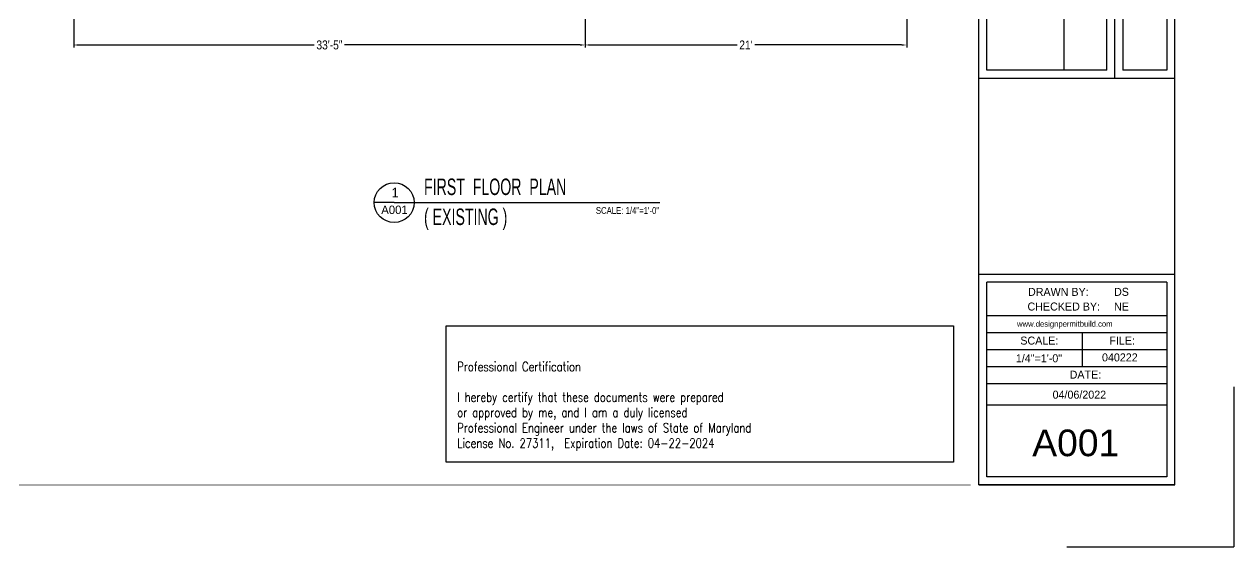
# Model space of a CAD drawing. Header units: inches. Extents: x -1842 to 12195, y -2228 to 2193.
# Drawn here: x 2752 to 3700, y 320 to 729 of the extents above; entities that cross this region are included whole.
import ezdxf

# ---------------------------------------------------------------- set-up
doc = ezdxf.new("R2010")
doc.units = ezdxf.units.IN
doc.header["$LTSCALE"] = 6
doc.header["$MEASUREMENT"] = 0
doc.layers.add('Title Block', color=7, linetype='Continuous')
doc.styles.add('ARCH', font='romans.shx', dxfattribs={"width": 0.75, "height": 8})
doc.styles.add('HS-DESIGN-TTLB', font='GOTHIC.TTF')
doc.styles.get("Standard").update_dxf_attribs({"font": 'ARIALN.TTF'})
doc.styles.add('TAGS', font='romans', dxfattribs={"width": 0.8})
doc.dimstyles.get("Standard").update_dxf_attribs({"dimtxt": 7, "dimasz": 4, "dimexe": 2, "dimexo": 2, "dimgap": 2, "dimtad": 0, "dimtih": 1, "dimtoh": 1, "dimdec": 0, "dimzin": 0, "dimdsep": 46, "dimlunit": 4, "dimtxsty": 'Standard', "dimcen": 0.09, "dimclrd": 3, "dimclre": 3, "dimclrt": 3, "dimadec": 0, "dimazin": 0, "dimtfac": 1, "dimtdec": 0, "dimtofl": 0, "dimtmove": 0, "dimatfit": 3, "dimfxl": 1, "dimtolj": 1, "dimtzin": 0, "dimarcsym": 0})

# ---------------------------------------------------------------- blocks, each defined once
blk = doc.blocks.new('*D60')
at = {"layer": 'Defpoints', "color": 0, "transparency": 16777216}
for p in [(2791.09, 737.2), (3191.89, 737.2), (3191.89, 713.1)]:
    blk.add_point(p, dxfattribs=at)
at = {"layer": 'Title Block', "color": 3, "lineweight": -2, "transparency": 16777216}
for p, q in [((2791.09, 735.2), (2791.09, 711.1)), ((3191.89, 735.2), (3191.89, 711.1)), ((2795.09, 713.1), (2979.62, 713.1)), ((3187.89, 713.1), (3003.35, 713.1))]:
    blk.add_line(p, q, dxfattribs=at)
at = {"layer": 'Title Block', "color": 3, "transparency": 16777216}
for points in [[(2795.09, 713.76), (2795.09, 712.43), (2791.09, 713.1)], [(3187.89, 713.76), (3187.89, 712.43), (3191.89, 713.1)]]:
    blk.add_solid(points, dxfattribs=at)
at = {"layer": 'Title Block', "color": 3, "transparency": 16777216, "insert": (2991.49, 713.1), "char_height": 7, "attachment_point": 5}
blk.add_mtext('\\A1;33\'-5"', dxfattribs=at)
blk = doc.blocks.new('*D61')
at = {"layer": 'Defpoints', "color": 0, "transparency": 16777216}
for p in [(3443.89, 785.6), (3191.89, 737.2), (3443.89, 713.1)]:
    blk.add_point(p, dxfattribs=at)
at = {"layer": 'Title Block', "color": 3, "lineweight": -2, "transparency": 16777216}
for p, q in [((3443.89, 783.6), (3443.89, 711.1)), ((3191.89, 735.2), (3191.89, 711.1)), ((3195.89, 713.1), (3310.97, 713.1)), ((3439.89, 713.1), (3324.8, 713.1))]:
    blk.add_line(p, q, dxfattribs=at)
at = {"layer": 'Title Block', "color": 3, "transparency": 16777216}
for points in [[(3195.89, 713.76), (3195.89, 712.43), (3191.89, 713.1)], [(3439.89, 713.76), (3439.89, 712.43), (3443.89, 713.1)]]:
    blk.add_solid(points, dxfattribs=at)
at = {"layer": 'Title Block', "color": 3, "transparency": 16777216, "insert": (3317.89, 713.1), "char_height": 7, "attachment_point": 5}
blk.add_mtext("\\A1;21'", dxfattribs=at)

msp = doc.modelspace()

# ---------------------------------------------------------------- linework, layer by layer
for q in [(3026.5879833, 589.4904152), (3026.5879833, 589.4904152), (3250.4145383, 589.4904152), (3250.4145383, 589.4904152)]:
    msp.add_line((3042.2183718, 589.4904152), q)
msp.add_lwpolyline([(1998.8759753, 1494.6223555, 0.5, 0.5, 0), (3493.93521, 1494.6223555, 0, 0, 0), (3493.93521, 368.173134, 0.5, 0.5, 0), (1998.8759753, 368.173134, 0.5, 0.5, 0)], format="xyseb")
msp.add_circle((3042.2183718, 589.4904152), 15.6303885)
msp.add_circle((3042.2183718, 589.4904152), 15.6303885)
at = {"layer": 'Title Block'}
for p, q in [((3500.260335, 368.173124), (3500.260335, 1494.6223455)), ((3653.875335, 368.173124), (3653.875335, 1494.6223455)), ((3606.850335, 687.1946165), (3606.850335, 1024.2568462)), ((3506.530335, 693.4646165), (3506.530335, 1017.9868462)), ((3567.3511831, 693.4646165), (3567.3511831, 1017.9868462)), ((3600.580335, 693.4646165), (3600.580335, 1017.9868462)), ((3613.120335, 1017.9868462), (3613.120335, 693.4646165)), ((3647.605335, 1017.9868462), (3647.605335, 693.4646165)), ((3600.580335, 693.4646165), (3506.530335, 693.4646165)), ((3647.605335, 693.4646165), (3613.120335, 693.4646165)), ((3500.260335, 687.1946165), (3653.875335, 687.1946165)), ((3500.260335, 687.1946165), (3653.875335, 687.1946165)), ((3500.260335, 533.3333665), (3653.875335, 533.3333665)), ((3506.530335, 500.7392969), (3506.530335, 527.0633665)), ((3647.605335, 527.0633665), (3506.530335, 527.0633665)), ((3647.605335, 527.0633665), (3647.605335, 500.7392969)), ((3506.530335, 374.443124), (3506.530335, 500.7392969)), ((3647.605335, 500.7392969), (3506.530335, 500.7392969)), ((3647.605335, 500.7392969), (3647.605335, 374.443124)), ((3647.605335, 487.4155469), (3506.530335, 487.4155469)), ((3581.580335, 460.7680469), (3581.580335, 487.4155469)), ((3647.605335, 474.0917969), (3506.530335, 474.0917969)), ((3647.605335, 460.7680469), (3506.530335, 460.7680469)), ((3647.605335, 447.4442969), (3506.530335, 447.4442969)), ((3700.1949532, 445.086654), (3700.1949532, 319.596174)), ((3700.1949532, 445.086654), (3700.1949532, 319.596174)), ((3700.1949532, 445.086654), (3700.1949532, 319.596174)), ((3700.1949532, 445.086654), (3700.1949532, 319.596174)), ((3700.1949532, 445.086654), (3700.1949532, 319.596174)), ((3700.1949532, 445.086654), (3700.1949532, 319.596174)), ((3700.1949532, 445.086654), (3700.1949532, 319.596174)), ((3700.1949532, 445.086654), (3700.1949532, 319.596174)), ((3700.1949532, 445.086654), (3700.1949532, 319.596174)), ((3700.1949532, 445.086654), (3700.1949532, 319.596174)), ((3700.1949532, 445.086654), (3700.1949532, 319.596174)), ((3700.1949532, 445.086654), (3700.1949532, 319.596174)), ((3700.1949532, 445.086654), (3700.1949532, 319.596174)), ((3700.1949532, 445.086654), (3700.1949532, 319.596174)), ((3700.1949532, 445.086654), (3700.1949532, 319.596174)), ((3700.1949532, 445.086654), (3700.1949532, 319.596174)), ((3700.1949532, 445.086654), (3700.1949532, 319.596174)), ((3700.1949532, 445.086654), (3700.1949532, 319.596174)), ((3700.1949532, 445.086654), (3700.1949532, 319.596174)), ((3700.1949532, 445.086654), (3700.1949532, 319.596174)), ((3700.1949532, 445.086654), (3700.1949532, 319.596174)), ((3700.1949532, 445.086654), (3700.1949532, 319.596174)), ((3700.1949532, 445.086654), (3700.1949532, 319.596174)), ((3700.1949532, 445.086654), (3700.1949532, 319.596174)), ((3700.1949532, 445.086654), (3700.1949532, 319.596174)), ((3700.1949532, 445.086654), (3700.1949532, 319.596174)), ((3700.1949532, 445.086654), (3700.1949532, 319.596174)), ((3700.1949532, 445.086654), (3700.1949532, 319.596174)), ((3700.1949532, 445.086654), (3700.1949532, 319.596174)), ((3700.1949532, 445.086654), (3700.1949532, 319.596174)), ((3647.605335, 430.6435995), (3506.530335, 430.6435995)), ((3647.605335, 374.443124), (3506.58546, 374.443124)), ((3500.260335, 368.173124), (3653.875335, 368.173124)), ((3500.260335, 368.173124), (3653.875335, 368.173124)), ((3500.260335, 368.173124), (3653.875335, 368.173124)), ((3500.260335, 368.173124), (3653.875335, 368.173124)), ((3653.875335, 368.173124), (3500.260335, 368.173124)), ((3569.3913682, 319.596174), (3700.1949532, 319.596174)), ((3569.3913682, 319.596174), (3700.1949532, 319.596174)), ((3569.3913682, 319.596174), (3700.1949532, 319.596174)), ((3569.3913682, 319.596174), (3700.1949532, 319.596174)), ((3569.3913682, 319.596174), (3700.1949532, 319.596174)), ((3569.3913682, 319.596174), (3700.1949532, 319.596174)), ((3569.3913682, 319.596174), (3700.1949532, 319.596174)), ((3569.3913682, 319.596174), (3700.1949532, 319.596174)), ((3569.3913682, 319.596174), (3700.1949532, 319.596174)), ((3569.3913682, 319.596174), (3700.1949532, 319.596174)), ((3569.3913682, 319.596174), (3700.1949532, 319.596174))]:
    msp.add_line(p, q, dxfattribs=at)
at = {"layer": 'Title Block', "const_width": 0.5}
for points in [[(3500.260335, 368.173124), (3500.260335, 1494.6223455)], [(3653.875335, 368.173124), (3653.875335, 1494.6223455)], [(3606.850335, 687.1946165), (3606.850335, 1024.2568462)], [(3500.260335, 687.1946165), (3653.875335, 687.1946165)], [(3500.260335, 533.3333665), (3653.875335, 533.3333665)], [(3500.260335, 368.173124), (3653.875335, 368.173124)], [(3500.260335, 368.173124), (3653.875335, 368.173124)], [(3500.260335, 368.173124), (3653.875335, 368.173124)]]:
    msp.add_lwpolyline(points, dxfattribs=at)
at = {"layer": 'Title Block', "color": 253, "linetype": 'ByBlock', "elevation": -143.9991213}
msp.add_lwpolyline([(3083.0701473, 492.793213), (3480.5701473, 492.793213), (3480.5701473, 385.931963), (3083.0701473, 385.931963)], close=True, dxfattribs=at)

# ---------------------------------------------------------------- texts
at = {"attachment_point": 1}
for s, insert, char_height, width, style in [('{\\fArial Narrow|b0|i0|c0|p34;FIRST  FLOOR  PLAN}', (3065.6167807, 608.3540446), 12.9024, 259.624719313, 'ARCH'), ('A001', (3032.0958348, 587.1773605), 6.636168, 136.759967371, 'HS-DESIGN-TTLB'), ('{\\fArial Narrow|b0|i0|c0|p34;( EXISTING )}', (3065.6167807, 584.8540446), 12.9024, 259.624719313, 'ARCH')]:
    msp.add_mtext(s, dxfattribs=dict(at, insert=insert, char_height=char_height, width=width, style=style))
at = {"layer": 'Title Block', "style": 'HS-DESIGN-TTLB'}
for s, insert, char_height, width, attachment_point in [('1', (3040.2189696, 601.1308572), 7.37352, 151.955519302, 1), ('{\\fArial Narrow|b0|i0|c0|p34;SCALE: 1/4"=1\'-0"}', (3200.2704684, 585.9948655), 5.3089344, 109.407973897, 1), ('DRAWN BY:', (3538.9327958, 522.6706384), 6.27, 50.128184718, 1), ('DS', (3606.353526, 522.6706384), 6.27, 50.128184718, 1), ('CHECKED BY:', (3538.5258925, 511.163953), 6.27, 62.9454832, 1), ('NE', (3606.353526, 511.163953), 6.27, 119.339266761, 1), ('www.designpermitbuild.com', (3530.2942502, 496.6317747), 4.5, 50.128184718, 1), ('SCALE:', (3532.9034855, 484.4526467), 6.27, 50.128184718, 1), ('FILE:', (3602.6918222, 484.4526467), 6.27, 50.128184718, 1), ('1/4"=1\'-0"', (3529.3983169, 470.558138), 6.27, 50.128184718, 1), ('040222', (3596.9006581, 471.2604377), 6.27, 50.128184718, 1), ('DATE:', (3571.5642356, 457.7685073), 6.27, 50.128184718, 1), ('04/06/2022', (3558.1932715, 442.051215), 6.27, 50.128184718, 1), ('{\\fSwis721 BlkOul BT|b0|i0|c0|p82;A001}', (3576.320992, 400.9562972), 20.9, 201.832735712, 5)]:
    msp.add_mtext(s, dxfattribs=dict(at, insert=insert, char_height=char_height, width=width, attachment_point=attachment_point))
at = {"layer": 'Title Block', "linetype": 'ByBlock', "insert": (3091.5701473, 464.531963, -143.9991213), "char_height": 7.2, "attachment_point": 1, "style": 'TAGS'}
msp.add_mtext_dynamic_manual_height_columns('Professional Certification\\P\\PI hereby certify that these documents were prepared\\Por approved by me, and I am a duly licensed\\PProfessional Engineer under the laws of State of Maryland\\PLicense No. 27311,  Expiration Date: 04-22-2024', width=727.308226295, gutter_width=30, heights=[0], dxfattribs=at)

# ---------------------------------------------------------------- dimensions: what is measured, and where the dimension line sits
at = {"layer": 'Title Block'}
for base, p1, p2, picture, middle in [((3443.8850469, 713.096174), (3191.8850469, 737.196174), (3443.8850469, 785.596174), '*D61', (3317.8850469, 713.096174)), ((3191.8850469, 713.096174), (2791.0850469, 737.196174), (3191.8850469, 737.196174), '*D60', (2991.4850469, 713.096174))]:
    dim = msp.add_linear_dim(base=base, p1=p1, p2=p2, dimstyle='Standard', dxfattribs=at)
    dim.commit()
    dim.dimension.update_dxf_attribs({"geometry": picture, "text_midpoint": middle})

doc.saveas('drawing.dxf')
